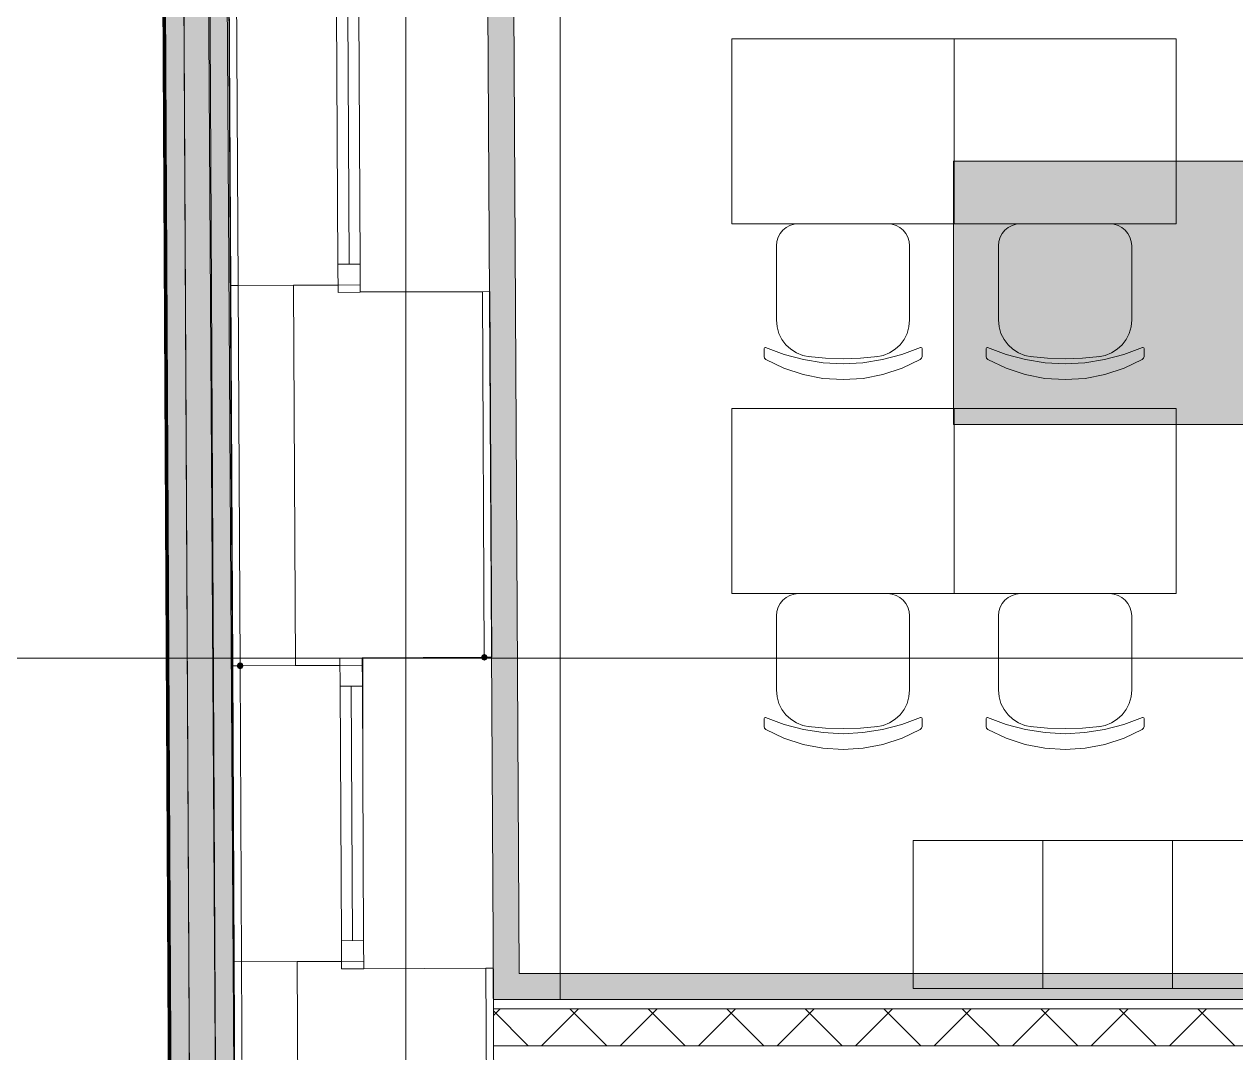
# Model space of a CAD drawing. Header units: millimetres. Extents: x 0 to 1189, y 0 to 841.
# Drawn here: x 228.36 to 261.1, y 406.71 to 434.51 of the extents above; entities that cross this region are included whole.
import ezdxf

# ---------------------------------------------------------------- set-up
doc = ezdxf.new("R2010")
doc.units = ezdxf.units.MM

msp = doc.modelspace()

# ---------------------------------------------------------------- hatches: boundary and pattern name
at = {"true_color": 0x3d3d3d}
h = msp.add_hatch(color=250, dxfattribs=at)
h.dxf.hatch_style = 2
h.paths.add_polyline_path([(233.597357, 492.155523), (234.233358, 368.207333), (232.456355, 366.41133), (231.811354, 492.145523)])
h = msp.add_hatch(color=250, dxfattribs=at)
h.dxf.hatch_style = 2
h.paths.add_polyline_path([(231.852354, 491.855522), (232.496355, 366.461331), (232.454355, 366.40933), (231.811354, 491.855522)])
at = {"true_color": 0xf1d696}
h = msp.add_hatch(color=41, dxfattribs=at)
h.dxf.hatch_style = 2
h.paths.add_polyline_path([(241.734369, 408.844395), (241.034368, 408.844395), (240.889368, 434.990435), (241.589369, 434.990435)])
at = {"true_color": 0xffffff}
h = msp.add_hatch(color=7, dxfattribs=at)
h.dxf.hatch_style = 2
h.paths.add_polyline_path([(253.472387, 430.803429), (285.016435, 430.803429), (285.016435, 423.686418), (253.472387, 423.686418)])
at = {"true_color": 0x0077b0}
h = msp.add_hatch(color=144, dxfattribs=at)
h.paths.add_polyline_path([(254.370524, 426.71679), (254.370524, 427.120831), (254.379559, 427.22247), (254.406835, 427.315892), (254.452612, 427.401356), (254.517147, 427.479121), (254.594912, 427.543656), (254.680376, 427.589433), (254.773798, 427.616709), (254.875437, 427.625744), (255.070499, 427.589777), (255.233727, 427.481877), (255.298262, 427.404069), (255.344039, 427.318304), (255.371316, 427.224063), (255.380351, 427.120831), (255.380351, 426.71679), (255.370885, 426.616744), (255.342661, 426.52414), (255.295937, 426.438977), (255.230971, 426.361256), (255.154413, 426.296721), (255.069121, 426.250944), (254.97587, 426.223668), (254.875437, 426.214633), (254.773798, 426.223668), (254.680376, 426.250944), (254.594912, 426.296721), (254.517147, 426.361256), (254.452612, 426.438977), (254.406835, 426.52414), (254.379559, 426.616744)])
h.paths.add_polyline_path([(255.177503, 426.719546), (255.177503, 427.123587), (255.156006, 427.239066), (255.08986, 427.33801), (254.992364, 427.403673), (254.875437, 427.425102), (254.758511, 427.403673), (254.661015, 427.33801), (254.594869, 427.239066), (254.573371, 427.123587), (254.573371, 426.719546), (254.594869, 426.601999), (254.661015, 426.505123), (254.758511, 426.438082), (254.875437, 426.415275), (254.992364, 426.438082), (255.08986, 426.505123), (255.156006, 426.603033)])
h = msp.add_hatch(color=144, dxfattribs=at)
h.dxf.hatch_style = 2
h.paths.add_polyline_path([(255.886349, 427.625744), (256.794752, 427.625744), (256.950126, 427.596392), (257.080281, 427.509989), (257.169096, 427.378937), (257.198793, 427.222254), (257.198793, 426.3133), (257.17323, 426.238542), (257.096818, 426.214633), (257.020681, 426.238542), (256.995394, 426.3133), (256.995394, 427.222254), (256.980925, 427.300389), (256.93917, 427.366122), (256.873369, 427.409116), (256.794752, 427.422345), (256.591905, 427.422345), (256.591905, 426.3133), (256.566411, 426.238542), (256.490481, 426.214633), (256.41648, 426.238542), (256.391262, 426.3133), (256.391262, 427.422345), (255.987773, 427.422345), (255.987773, 426.3133), (255.962486, 426.238542), (255.886349, 426.214633), (255.810212, 426.238542), (255.784925, 426.3133), (255.784925, 427.527076), (255.810212, 427.600801)])
h = msp.add_hatch(color=144, dxfattribs=at)
h.dxf.hatch_style = 2
h.paths.add_polyline_path([(258.294409, 426.3133), (258.294409, 427.527076), (258.319696, 427.600801), (258.395833, 427.625744), (258.900746, 427.625744), (259.055017, 427.596392), (259.185724, 427.509989), (259.274746, 427.378937), (259.304236, 427.222254), (259.304236, 426.3133), (259.278949, 426.238542), (259.202812, 426.214633), (259.126675, 426.238542), (259.101388, 426.3133), (259.101388, 427.222254), (259.08685, 427.300389), (259.044613, 427.366122), (258.979294, 427.409116), (258.900746, 427.422345), (258.497256, 427.422345), (258.497256, 426.3133), (258.471969, 426.238542), (258.395833, 426.214633), (258.319696, 426.238542)])
h = msp.add_hatch(color=144, dxfattribs=at)
h.paths.add_polyline_path([(259.708811, 426.71679), (259.708811, 427.120831), (259.717845, 427.22247), (259.745122, 427.315892), (259.790899, 427.401356), (259.855434, 427.479121), (259.933198, 427.543656), (260.018662, 427.589433), (260.112085, 427.616709), (260.213724, 427.625744), (260.408785, 427.589777), (260.572014, 427.481877), (260.636549, 427.404069), (260.682326, 427.318304), (260.709602, 427.224063), (260.718637, 427.120831), (260.718637, 426.71679), (260.709172, 426.616744), (260.680948, 426.52414), (260.634223, 426.438977), (260.569258, 426.361256), (260.492699, 426.296721), (260.407407, 426.250944), (260.314157, 426.223668), (260.213724, 426.214633), (260.112085, 426.223668), (260.018662, 426.250944), (259.933198, 426.296721), (259.855434, 426.361256), (259.790899, 426.438977), (259.745122, 426.52414), (259.717845, 426.616744)])
h.paths.add_polyline_path([(260.51579, 426.719546), (260.51579, 427.123587), (260.494292, 427.239066), (260.428146, 427.33801), (260.33065, 427.403673), (260.213724, 427.425102), (260.096797, 427.403673), (259.999301, 427.33801), (259.933155, 427.239066), (259.911658, 427.123587), (259.911658, 426.719546), (259.933155, 426.601999), (259.999301, 426.505123), (260.096797, 426.438082), (260.213724, 426.415275), (260.33065, 426.438082), (260.428146, 426.505123), (260.494292, 426.603033)])
h = msp.add_hatch(color=144, dxfattribs=at)
h.paths.add_polyline_path([(256.957887, 425.110654), (257.049733, 425.165776), (257.133725, 425.184517), (257.179269, 425.198366), (257.220266, 425.237434), (257.25072, 425.287043), (257.260504, 425.336653), (257.249411, 425.395633), (257.216407, 425.444691), (257.167142, 425.477075), (257.108369, 425.487134), (257.049596, 425.476248), (257.000331, 425.444691), (256.968774, 425.395633), (256.957887, 425.336653)])
h.paths.add_polyline_path([(257.334918, 425.154752), (257.428556, 425.097632), (257.501937, 425.015294), (257.547619, 424.915524), (257.563122, 424.807486), (257.563122, 424.503215), (257.534872, 424.357625), (257.451225, 424.236427), (257.329613, 424.1534), (257.184437, 424.126184), (257.038158, 424.1534), (256.915444, 424.236427), (256.832899, 424.358452), (256.805752, 424.503215), (256.805752, 425.336653), (256.8278, 425.454406), (256.894497, 425.552729), (256.991718, 425.617772), (257.108369, 425.639821), (257.22564, 425.617497), (257.323894, 425.550524), (257.388938, 425.45413), (257.410986, 425.336653), (257.391969, 425.23392)])
h.paths.add_polyline_path([(257.410986, 424.504869), (257.410986, 424.807486), (257.394725, 424.894578), (257.345392, 424.968441), (257.271942, 425.017981), (257.184437, 425.034035), (257.096931, 425.017981), (257.023482, 424.968441), (256.974148, 424.894578), (256.957887, 424.807486), (256.957887, 424.504869), (256.974148, 424.416605), (257.023482, 424.344465), (257.096931, 424.293822), (257.184437, 424.276666), (257.271942, 424.293822), (257.345392, 424.344465), (257.394725, 424.417432)])
h = msp.add_hatch(color=144, dxfattribs=at)
h.dxf.hatch_style = 2
h.paths.add_polyline_path([(253.623273, 424.200047), (253.623273, 425.110654), (253.64229, 425.165776), (253.699341, 425.184517), (254.078026, 425.184517), (254.19385, 425.162537), (254.291897, 425.097976), (254.358594, 424.99924), (254.380643, 424.8819), (254.380643, 424.200047), (254.361626, 424.144098), (254.304575, 424.126184), (254.247524, 424.144098), (254.228508, 424.200047), (254.228508, 424.8819), (254.217621, 424.940673), (254.186064, 424.989938), (254.136799, 425.022115), (254.078026, 425.032382), (253.775409, 425.032382), (253.775409, 424.200047), (253.756392, 424.144098), (253.699341, 424.126184), (253.64229, 424.144098)])
h = msp.add_hatch(color=144, dxfattribs=at)
h.paths.add_polyline_path([(254.684099, 425.110654), (254.703116, 425.165776), (254.760167, 425.184517), (255.138852, 425.184517), (255.256123, 425.162537), (255.352723, 425.097976), (255.419421, 424.99924), (255.441469, 424.8819), (255.441469, 424.428801), (255.419421, 424.311461), (255.352723, 424.212725), (255.256123, 424.147337), (255.138852, 424.126184), (254.836235, 424.126184), (254.836235, 423.745294), (254.817218, 423.68969), (254.760167, 423.67088), (254.703116, 423.68969), (254.684099, 423.745294)])
h.paths.add_polyline_path([(254.836235, 425.032382), (254.836235, 424.276666), (255.138852, 424.276666), (255.196523, 424.287759), (255.244685, 424.320763), (255.278172, 424.370028), (255.289334, 424.428801), (255.289334, 424.8819), (255.278447, 424.940673), (255.24689, 424.989938), (255.197625, 425.022115), (255.138852, 425.032382)])
h = msp.add_hatch(color=144, dxfattribs=at)
h.dxf.hatch_style = 2
h.paths.add_polyline_path([(256.502295, 425.110654), (256.502295, 424.200047), (256.483278, 424.144098), (256.426228, 424.126184), (256.047543, 424.126184), (255.930272, 424.147337), (255.833671, 424.212725), (255.766974, 424.310634), (255.744926, 424.428801), (255.744926, 425.110654), (255.763943, 425.165776), (255.820993, 425.184517), (255.878044, 425.165776), (255.897061, 425.110654), (255.897061, 424.428801), (255.908223, 424.370855), (255.941709, 424.320763), (255.990699, 424.287759), (256.047543, 424.276666), (256.35016, 424.276666), (256.35016, 425.110654), (256.369177, 425.165776), (256.426228, 425.184517), (256.483278, 425.165776)])
h = msp.add_hatch(color=144, dxfattribs=at)
h.paths.add_polyline_path([(258.13502, 424.581488), (258.029324, 424.613527), (257.942646, 424.680706), (257.885595, 424.773448), (257.866578, 424.8819), (257.888627, 424.99924), (257.955324, 425.097976), (258.051924, 425.162537), (258.169195, 425.184517), (258.54788, 425.184517), (258.604931, 425.165776), (258.623948, 425.110654), (258.623948, 424.200047), (258.604931, 424.144098), (258.54788, 424.126184), (258.490829, 424.144098), (258.471812, 424.200047), (258.471812, 424.579283), (258.319126, 424.579283), (258.003831, 424.155949), (257.976546, 424.133005), (257.942646, 424.126184), (257.885595, 424.144098), (257.866578, 424.200047), (257.881461, 424.2469)])
h.paths.add_polyline_path([(258.018713, 424.8819), (258.029876, 424.823953), (258.063362, 424.773862), (258.112351, 424.740375), (258.169195, 424.729213), (258.471812, 424.729213), (258.471812, 425.032382), (258.169195, 425.032382), (258.110422, 425.021495), (258.061157, 424.989938), (258.0296, 424.940673)])
h = msp.add_hatch(color=144, dxfattribs=at)
h.dxf.hatch_style = 2
h.paths.add_polyline_path([(259.456571, 424.428801), (259.446787, 424.491984), (259.416332, 424.539044), (259.327035, 424.579283), (259.230021, 424.579283), (259.177105, 424.602434), (259.153954, 424.655351), (259.177105, 424.710472), (259.250968, 424.733623), (259.274119, 424.733623), (259.299475, 424.731418), (259.366792, 424.74258), (259.416332, 424.776067), (259.446787, 424.823402), (259.456571, 424.8819), (259.446511, 424.940673), (259.414127, 424.989938), (259.364863, 425.022115), (259.306089, 425.032382), (259.230021, 425.032382), (259.15981, 425.022598), (259.07513, 424.993797), (259.005884, 424.965271), (258.984179, 424.955763), (258.943941, 424.983324), (258.927404, 425.03624), (258.958686, 425.09336), (259.051979, 425.144278), (259.147408, 425.174733), (259.230021, 425.184517), (259.306089, 425.184517), (259.423636, 425.162537), (259.522166, 425.097976), (259.586727, 424.99924), (259.608706, 424.8819), (259.583144, 424.745681), (259.505078, 424.655351), (259.583144, 424.56502), (259.608706, 424.428801), (259.586727, 424.311461), (259.522166, 424.212725), (259.423636, 424.147337), (259.306089, 424.126184), (259.230021, 424.126184), (259.145479, 424.135692), (259.049774, 424.164218), (258.95779, 424.215412), (258.927404, 424.274461), (258.943941, 424.327377), (258.986384, 424.354938), (259.010569, 424.34543), (259.077335, 424.316904), (259.160086, 424.28645), (259.230021, 424.276666), (259.306089, 424.276666), (259.364863, 424.287759), (259.414127, 424.320763), (259.445684, 424.370028)])
h = msp.add_hatch(color=144, dxfattribs=at)
h.dxf.hatch_style = 2
h.paths.add_polyline_path([(260.06413, 424.687321), (260.54038, 425.163571), (260.593297, 425.184517), (260.650348, 425.165776), (260.669365, 425.110654), (260.646214, 425.057738), (260.313831, 424.72315), (260.654482, 424.244695), (260.669365, 424.200047), (260.650348, 424.144098), (260.593297, 424.126184), (260.529907, 424.158154), (260.204139, 424.615112), (260.06413, 424.473449), (260.06413, 424.200047), (260.045114, 424.144098), (259.988063, 424.126184), (259.931012, 424.144098), (259.911995, 424.200047), (259.911995, 425.110654), (259.931012, 425.165776), (259.988063, 425.184517), (260.045114, 425.165776), (260.06413, 425.110654)])
h = msp.add_hatch(color=144, dxfattribs=at)
h.dxf.hatch_style = 2
h.paths.add_polyline_path([(261.578056, 423.971844), (261.578056, 424.126184), (261.275438, 424.126184), (261.158167, 424.147337), (261.061567, 424.212725), (260.99487, 424.311461), (260.972821, 424.428801), (260.972821, 425.110654), (260.991838, 425.165776), (261.048889, 425.184517), (261.10594, 425.165776), (261.124957, 425.110654), (261.124957, 424.428801), (261.136119, 424.370855), (261.169605, 424.320763), (261.218594, 424.287759), (261.275438, 424.276666), (261.578056, 424.276666), (261.578056, 425.110654), (261.597073, 425.165776), (261.654123, 425.184517), (261.711174, 425.165776), (261.730191, 425.110654), (261.730191, 423.974048), (261.708418, 423.856295), (261.64365, 423.757972), (261.54705, 423.692929), (261.429779, 423.67088), (261.124957, 423.67088), (261.067906, 423.689966), (261.048889, 423.747499), (261.07204, 423.800416), (261.124957, 423.823567), (261.427574, 423.823567), (261.486347, 423.833626), (261.535612, 423.86601), (261.567169, 423.913346)])
h = msp.add_hatch(color=7)
h.dxf.hatch_style = 2
h.paths.add_polyline_path([(240.791368, 417.485409), (240.727805, 417.458971), (240.701368, 417.395408), (240.727805, 417.331846), (240.791368, 417.305408), (240.85493, 417.331846), (240.881368, 417.395408), (240.85493, 417.458971)])
h = msp.add_hatch(color=7)
h.dxf.hatch_style = 2
h.paths.add_polyline_path([(234.282358, 417.171408), (234.25592, 417.234971), (234.192358, 417.261408), (234.128795, 417.234971), (234.102358, 417.171408), (234.102358, 417.161408), (234.128795, 417.097845), (234.192358, 417.071408), (234.25592, 417.097845), (234.282358, 417.161408)])
at = {"true_color": 0xf1d696}
h = msp.add_hatch(color=41, dxfattribs=at)
h.dxf.hatch_style = 2
h.paths.add_polyline_path([(241.734369, 408.844395), (241.042368, 408.147394), (241.034368, 408.844395)])
h = msp.add_hatch(color=41, dxfattribs=at)
h.dxf.hatch_style = 2
h.paths.add_polyline_path([(241.734369, 408.844395), (241.738369, 408.144394), (241.038368, 408.144394)])
at = {"true_color": 0xdcd214}
h = msp.add_hatch(color=52, dxfattribs=at)
h.dxf.hatch_style = 2
h.paths.add_polyline_path([(300.227459, 408.844395), (300.232459, 408.144394), (241.738369, 408.144394), (241.734369, 408.844395)])

# ---------------------------------------------------------------- linework, layer by layer
at = {"color": 7, "lineweight": 0}
for points in [[(238.672365, 237.628134), (238.672365, 729.022884)], [(232.456355, 366.41133), (231.811354, 492.145523)], [(232.469355, 366.424331), (231.824354, 492.145523)], [(233.025356, 367.007331), (232.382355, 492.304523)], [(233.762357, 367.707332), (232.988356, 492.151523)], [(233.083356, 492.152523), (233.722357, 367.707332)], [(233.488357, 492.154523), (234.177358, 381.361353)], [(234.233358, 368.197333), (233.597357, 492.155523)], [(234.233358, 368.197333), (233.597357, 492.155523)], [(232.454355, 366.40933), (231.811354, 491.855522)], [(232.466355, 366.421331), (231.822354, 491.855522)], [(232.467355, 366.422331), (231.823354, 491.855522)], [(232.472355, 366.427331), (231.828354, 491.855522)], [(232.489355, 366.444331), (231.846354, 491.855522)], [(232.493355, 366.448331), (231.849354, 491.855522)], [(232.496355, 366.451331), (231.852354, 491.855522)], [(232.508355, 366.463331), (231.864354, 491.855522)], [(232.387355, 491.407521), (233.026356, 367.007331)], [(232.528355, 366.507331), (231.887354, 491.404521)], [(242.845371, 408.144394), (242.845371, 435.890437)], [(233.898357, 435.462436), (233.939357, 427.442424)], [(233.939357, 427.442424), (233.898357, 435.462436)], [(234.139358, 427.443424), (234.098358, 435.443436)], [(236.836362, 428.017425), (236.801362, 434.897435)], [(237.136362, 428.018425), (237.101362, 434.898435)], [(237.401363, 434.900435), (237.436363, 428.020425)], [(240.889368, 434.990435), (241.038368, 408.144394)], [(241.734369, 408.844395), (241.589369, 434.990435)], [(236.836362, 428.017425), (237.436363, 428.020425)], [(236.840362, 427.257423), (236.836362, 428.017425)], [(236.836362, 428.017425), (236.840362, 427.257423)], [(237.436363, 428.020425), (237.440363, 427.260423)], [(237.440363, 427.260423), (237.436363, 428.020425)], [(234.139358, 427.443424), (233.939357, 427.442424)], [(233.939357, 427.442424), (233.992357, 417.160408)], [(233.939357, 427.442424), (233.992357, 417.170408)], [(235.63936, 427.451424), (234.139358, 427.443424)], [(234.139358, 427.443424), (234.192358, 417.171408)], [(234.192358, 417.161408), (234.139358, 427.443424)], [(236.839362, 427.457424), (235.63936, 427.451424)], [(235.69236, 417.169408), (235.63936, 427.451424)], [(237.439363, 427.460424), (236.839362, 427.457424)], [(237.440363, 427.260423), (236.840362, 427.257423)], [(236.840362, 427.257423), (237.440363, 427.260423)], [(240.740368, 427.277423), (237.440363, 427.260423)], [(237.440363, 427.277423), (240.740368, 427.277423)], [(240.940368, 427.278423), (240.740368, 427.277423)], [(240.791368, 417.395408), (240.740368, 427.277423)], [(240.991368, 417.396408), (240.940368, 427.278423)], [(202.529309, 417.371408), (863.72632, 417.371408)], [(233.992357, 417.170408), (234.033358, 409.160396)], [(234.033358, 409.160396), (233.992357, 417.170408)], [(233.992357, 417.160408), (234.192358, 417.161408)], [(234.192358, 417.161408), (235.69236, 417.169408)], [(234.233358, 409.161396), (234.192358, 417.161408)], [(235.69236, 417.169408), (236.892362, 417.175408)], [(237.491363, 417.378408), (236.891362, 417.375408)], [(237.491363, 417.378408), (236.891362, 417.375408)], [(236.891362, 417.375408), (236.895362, 416.615407)], [(236.891362, 417.375408), (236.895362, 416.615407)], [(237.492363, 417.178408), (236.892362, 417.175408)], [(237.491363, 417.378408), (240.791368, 417.395408)], [(237.495363, 416.618407), (237.491363, 417.378408)], [(237.495363, 416.618407), (237.491363, 417.378408)], [(240.740368, 417.371408), (237.504363, 417.371408)], [(237.504363, 417.371408), (237.504363, 414.726404)], [(240.740368, 417.395408), (240.740368, 417.371408)], [(240.791368, 417.395408), (240.991368, 417.396408)], [(236.895362, 416.615407), (237.495363, 416.618407)], [(236.930362, 409.735397), (236.895362, 416.615407)], [(237.230362, 409.737397), (237.195362, 416.617407)], [(237.495363, 416.618407), (237.530363, 409.738397)], [(236.930362, 409.735397), (237.530363, 409.738397)], [(236.934362, 408.975396), (236.930362, 409.735397)], [(236.930362, 409.735397), (236.934362, 408.975396)], [(237.530363, 409.738397), (237.534363, 408.978396)], [(237.534363, 408.978396), (237.530363, 409.738397)], [(235.73336, 409.169396), (234.033358, 409.160396)], [(234.033358, 409.160396), (234.087358, 398.56038)], [(234.033358, 409.160396), (234.087358, 398.57038)], [(234.287358, 398.57238), (234.233358, 409.161396)], [(236.933362, 409.175396), (235.73336, 409.169396)], [(235.73336, 409.169396), (235.78736, 398.56938)], [(235.78736, 398.57938), (235.73336, 409.169396)], [(237.533363, 409.178396), (236.933362, 409.175396)], [(237.534363, 408.978396), (236.934362, 408.975396)], [(236.934362, 408.975396), (237.534363, 408.978396)], [(240.834368, 408.995396), (237.534363, 408.978396)], [(241.034368, 408.996396), (240.834368, 408.995396)], [(240.885368, 399.09538), (240.834368, 408.995396)], [(241.085368, 399.09638), (241.034368, 408.996396)], [(241.038368, 408.975396), (241.038368, 408.144394)], [(300.227459, 408.844395), (241.734369, 408.844395)], [(241.038368, 408.144394), (241.038368, 406.644392)], [(241.038368, 408.144394), (300.93246, 408.144394)], [(241.038368, 408.144394), (241.738369, 408.144394)], [(241.738369, 408.144394), (300.232459, 408.144394)], [(241.038368, 407.717394), (241.215369, 407.894394)], [(241.038368, 407.894394), (300.93246, 407.894394)], [(241.98037, 406.894392), (241.038368, 407.835394)], [(242.33637, 406.894392), (243.336372, 407.894394)], [(244.101373, 406.894392), (243.101371, 407.894394)], [(244.458373, 406.894392), (245.458375, 407.894394)], [(246.222376, 406.894392), (245.222375, 407.894394)], [(246.579377, 406.894392), (247.579378, 407.894394)], [(248.344379, 406.894392), (247.344378, 407.894394)], [(248.70038, 406.894392), (249.700381, 407.894394)], [(250.465383, 406.894392), (249.465381, 407.894394)], [(250.822383, 406.894392), (251.822385, 407.894394)], [(252.586386, 406.894392), (251.586384, 407.894394)], [(252.943386, 406.894392), (253.943388, 407.894394)], [(254.708389, 406.894392), (253.708388, 407.894394)], [(255.06439, 406.894392), (256.064391, 407.894394)], [(256.829392, 406.894392), (255.829391, 407.894394)], [(257.186393, 406.894392), (258.186394, 407.894394)], [(258.950396, 406.894392), (257.950394, 407.894394)], [(259.307396, 406.894392), (260.307398, 407.894394)], [(261.071399, 406.894392), (260.071397, 407.894394)], [(241.038368, 406.894392), (300.93246, 406.894392)]]:
    msp.add_lwpolyline(points, dxfattribs=at)
at = {"color": 253, "lineweight": 0, "true_color": 0x999999}
for points in [[(247.483378, 429.115426), (247.483378, 434.115434)], [(247.483378, 434.115434), (253.483387, 434.115434)], [(253.483387, 434.115434), (253.483387, 429.115426)], [(253.483387, 429.115426), (253.483387, 434.115434)], [(253.483387, 434.115434), (259.483396, 434.115434)], [(259.483396, 434.115434), (259.483396, 429.115426)], [(253.483387, 429.115426), (247.483378, 429.115426)], [(248.68438, 428.515425), (248.696585, 428.63624), (248.731583, 428.748816), (248.786948, 428.850729), (248.860255, 428.939551), (248.949078, 429.012858), (249.05099, 429.068223), (249.163566, 429.103221), (249.284381, 429.115426)], [(248.68438, 428.515425), (248.696585, 428.63624), (248.731583, 428.748816), (248.786948, 428.850729), (248.860255, 428.939551), (248.949078, 429.012858), (249.05099, 429.068223), (249.163566, 429.103221), (249.284381, 429.115426)], [(249.283381, 429.115426), (251.684385, 429.115426)], [(249.283381, 429.115426), (251.684385, 429.115426)], [(251.684385, 429.115426), (251.805199, 429.103221), (251.917775, 429.068223), (252.019688, 429.012858), (252.10851, 428.939551), (252.181817, 428.850729), (252.237182, 428.748816), (252.27218, 428.63624), (252.284385, 428.515425)], [(251.684385, 429.115426), (251.805199, 429.103221), (251.917775, 429.068223), (252.019688, 429.012858), (252.10851, 428.939551), (252.181817, 428.850729), (252.237182, 428.748816), (252.27218, 428.63624), (252.284385, 428.515425)], [(259.483396, 429.115426), (253.483387, 429.115426)], [(254.684389, 428.515425), (254.696594, 428.63624), (254.731592, 428.748816), (254.786958, 428.850729), (254.860264, 428.939551), (254.949087, 429.012858), (255.050999, 429.068223), (255.163575, 429.103221), (255.28439, 429.115426)], [(254.684389, 428.515425), (254.696594, 428.63624), (254.731592, 428.748816), (254.786958, 428.850729), (254.860264, 428.939551), (254.949087, 429.012858), (255.050999, 429.068223), (255.163575, 429.103221), (255.28439, 429.115426)], [(255.28339, 429.115426), (257.684394, 429.115426)], [(255.28339, 429.115426), (257.684394, 429.115426)], [(257.684394, 429.115426), (257.805208, 429.103221), (257.917785, 429.068223), (258.019697, 429.012858), (258.108519, 428.939551), (258.181826, 428.850729), (258.237191, 428.748816), (258.27219, 428.63624), (258.284395, 428.515425)], [(257.684394, 429.115426), (257.805208, 429.103221), (257.917785, 429.068223), (258.019697, 429.012858), (258.108519, 428.939551), (258.181826, 428.850729), (258.237191, 428.748816), (258.27219, 428.63624), (258.284395, 428.515425)], [(248.68438, 428.515425), (248.68438, 426.512422)], [(248.68438, 428.515425), (248.68438, 426.512422)], [(252.284385, 428.515425), (252.284385, 426.512422)], [(252.284385, 428.515425), (252.284385, 426.512422)], [(254.684389, 428.515425), (254.684389, 426.512422)], [(254.684389, 428.515425), (254.684389, 426.512422)], [(258.284395, 428.515425), (258.284395, 426.512422)], [(258.284395, 428.515425), (258.284395, 426.512422)], [(249.584381, 425.517421), (249.398996, 425.553735), (249.228178, 425.622124), (249.075054, 425.71913), (248.942755, 425.841296), (248.834409, 425.985166), (248.753146, 426.147281), (248.702093, 426.324186), (248.68438, 426.512422)], [(249.584381, 425.517421), (249.398996, 425.553735), (249.228178, 425.622124), (249.075054, 425.71913), (248.942755, 425.841296), (248.834409, 425.985166), (248.753146, 426.147281), (248.702093, 426.324186), (248.68438, 426.512422)], [(252.284385, 426.512422), (252.266673, 426.324186), (252.21562, 426.147281), (252.134356, 425.985166), (252.02601, 425.841296), (251.893711, 425.71913), (251.740588, 425.622124), (251.569769, 425.553735), (251.384384, 425.517421)], [(252.284385, 426.512422), (252.266673, 426.324186), (252.21562, 426.147281), (252.134356, 425.985166), (252.02601, 425.841296), (251.893711, 425.71913), (251.740588, 425.622124), (251.569769, 425.553735), (251.384384, 425.517421)], [(255.58439, 425.517421), (255.399005, 425.553735), (255.228187, 425.622124), (255.075064, 425.71913), (254.942764, 425.841296), (254.834419, 425.985166), (254.753155, 426.147281), (254.702102, 426.324186), (254.684389, 426.512422)], [(255.58439, 425.517421), (255.399005, 425.553735), (255.228187, 425.622124), (255.075064, 425.71913), (254.942764, 425.841296), (254.834419, 425.985166), (254.753155, 426.147281), (254.702102, 426.324186), (254.684389, 426.512422)], [(258.284395, 426.512422), (258.266682, 426.324186), (258.215629, 426.147281), (258.134365, 425.985166), (258.026019, 425.841296), (257.89372, 425.71913), (257.740597, 425.622124), (257.569778, 425.553735), (257.384393, 425.517421)], [(258.284395, 426.512422), (258.266682, 426.324186), (258.215629, 426.147281), (258.134365, 425.985166), (258.026019, 425.841296), (257.89372, 425.71913), (257.740597, 425.622124), (257.569778, 425.553735), (257.384393, 425.517421)], [(248.349379, 425.741421), (248.358004, 425.762796), (248.379379, 425.771421), (248.392379, 425.768421)], [(248.349379, 425.741421), (248.358004, 425.762796), (248.379379, 425.771421), (248.392379, 425.768421)], [(248.349379, 425.525421), (248.349379, 425.741421)], [(248.349379, 425.525421), (248.349379, 425.741421)], [(252.576386, 425.768421), (252.072323, 425.578062), (251.552884, 425.441046), (251.022196, 425.358217), (250.484383, 425.330421), (249.946569, 425.358217), (249.415881, 425.441046), (248.896443, 425.578062), (248.392379, 425.768421)], [(252.576386, 425.768421), (252.072323, 425.578062), (251.552884, 425.441046), (251.022196, 425.358217), (250.484383, 425.330421), (249.946569, 425.358217), (249.415881, 425.441046), (248.896443, 425.578062), (248.392379, 425.768421)], [(252.576386, 425.768421), (252.589386, 425.771421), (252.610386, 425.762796), (252.619386, 425.741421)], [(252.576386, 425.768421), (252.589386, 425.771421), (252.610386, 425.762796), (252.619386, 425.741421)], [(252.619386, 425.525421), (252.619386, 425.741421)], [(252.619386, 425.525421), (252.619386, 425.741421)], [(254.349389, 425.741421), (254.358014, 425.762796), (254.379389, 425.771421), (254.392389, 425.768421)], [(254.349389, 425.741421), (254.358014, 425.762796), (254.379389, 425.771421), (254.392389, 425.768421)], [(254.349389, 425.525421), (254.349389, 425.741421)], [(254.349389, 425.525421), (254.349389, 425.741421)], [(258.576395, 425.768421), (258.072332, 425.578062), (257.552893, 425.441046), (257.022205, 425.358217), (256.484392, 425.330421), (255.946579, 425.358217), (255.41589, 425.441046), (254.896452, 425.578062), (254.392389, 425.768421)], [(258.576395, 425.768421), (258.072332, 425.578062), (257.552893, 425.441046), (257.022205, 425.358217), (256.484392, 425.330421), (255.946579, 425.358217), (255.41589, 425.441046), (254.896452, 425.578062), (254.392389, 425.768421)], [(258.576395, 425.768421), (258.589395, 425.771421), (258.610395, 425.762796), (258.619395, 425.741421)], [(258.576395, 425.768421), (258.589395, 425.771421), (258.610395, 425.762796), (258.619395, 425.741421)], [(258.619395, 425.525421), (258.619395, 425.741421)], [(258.619395, 425.525421), (258.619395, 425.741421)], [(248.396379, 425.440421), (248.362004, 425.476546), (248.349379, 425.525421)], [(248.396379, 425.440421), (248.362004, 425.476546), (248.349379, 425.525421)], [(252.572386, 425.440421), (252.079213, 425.206702), (251.562509, 425.03767), (251.028743, 424.935014), (250.484383, 424.90042), (249.939601, 424.935014), (249.405881, 425.03767), (248.889411, 425.206702), (248.396379, 425.440421)], [(252.572386, 425.440421), (252.079213, 425.206702), (251.562509, 425.03767), (251.028743, 424.935014), (250.484383, 424.90042), (249.939601, 424.935014), (249.405881, 425.03767), (248.889411, 425.206702), (248.396379, 425.440421)], [(251.425384, 425.522421), (250.955633, 425.480546), (250.484383, 425.466421), (250.012757, 425.480546), (249.543381, 425.522421)], [(251.425384, 425.522421), (250.955633, 425.480546), (250.484383, 425.466421), (250.012757, 425.480546), (249.543381, 425.522421)], [(252.619386, 425.525421), (252.606761, 425.476546), (252.572386, 425.440421)], [(252.619386, 425.525421), (252.606761, 425.476546), (252.572386, 425.440421)], [(254.396389, 425.440421), (254.362014, 425.476546), (254.349389, 425.525421)], [(254.396389, 425.440421), (254.362014, 425.476546), (254.349389, 425.525421)], [(258.572395, 425.440421), (258.079222, 425.206702), (257.562518, 425.03767), (257.028752, 424.935014), (256.484392, 424.90042), (255.93961, 424.935014), (255.40589, 425.03767), (254.889421, 425.206702), (254.396389, 425.440421)], [(258.572395, 425.440421), (258.079222, 425.206702), (257.562518, 425.03767), (257.028752, 424.935014), (256.484392, 424.90042), (255.93961, 424.935014), (255.40589, 425.03767), (254.889421, 425.206702), (254.396389, 425.440421)], [(257.425393, 425.522421), (256.955643, 425.480546), (256.484392, 425.466421), (256.012766, 425.480546), (255.54339, 425.522421)], [(257.425393, 425.522421), (256.955643, 425.480546), (256.484392, 425.466421), (256.012766, 425.480546), (255.54339, 425.522421)], [(258.619395, 425.525421), (258.60677, 425.476546), (258.572395, 425.440421)], [(258.619395, 425.525421), (258.60677, 425.476546), (258.572395, 425.440421)], [(247.483378, 419.115411), (247.483378, 424.115419)], [(247.483378, 424.115419), (253.483387, 424.115419)], [(253.483387, 424.115419), (253.483387, 419.115411)], [(253.483387, 419.115411), (253.483387, 424.115419)], [(253.483387, 424.115419), (259.483396, 424.115419)], [(259.483396, 424.115419), (259.483396, 419.115411)], [(253.483387, 419.115411), (247.483378, 419.115411)], [(248.68438, 418.51541), (248.696585, 418.636225), (248.731583, 418.748801), (248.786948, 418.850713), (248.860255, 418.939536), (248.949078, 419.012842), (249.05099, 419.068208), (249.163566, 419.103206), (249.284381, 419.115411)], [(248.68438, 418.51541), (248.696585, 418.636225), (248.731583, 418.748801), (248.786948, 418.850713), (248.860255, 418.939536), (248.949078, 419.012842), (249.05099, 419.068208), (249.163566, 419.103206), (249.284381, 419.115411)], [(249.283381, 419.115411), (251.684385, 419.115411)], [(249.283381, 419.115411), (251.684385, 419.115411)], [(251.684385, 419.115411), (251.805199, 419.103206), (251.917775, 419.068208), (252.019688, 419.012842), (252.10851, 418.939536), (252.181817, 418.850713), (252.237182, 418.748801), (252.27218, 418.636225), (252.284385, 418.51541)], [(251.684385, 419.115411), (251.805199, 419.103206), (251.917775, 419.068208), (252.019688, 419.012842), (252.10851, 418.939536), (252.181817, 418.850713), (252.237182, 418.748801), (252.27218, 418.636225), (252.284385, 418.51541)], [(259.483396, 419.115411), (253.483387, 419.115411)], [(254.684389, 418.51541), (254.696594, 418.636225), (254.731592, 418.748801), (254.786958, 418.850713), (254.860264, 418.939536), (254.949087, 419.012842), (255.050999, 419.068208), (255.163575, 419.103206), (255.28439, 419.115411)], [(254.684389, 418.51541), (254.696594, 418.636225), (254.731592, 418.748801), (254.786958, 418.850713), (254.860264, 418.939536), (254.949087, 419.012842), (255.050999, 419.068208), (255.163575, 419.103206), (255.28439, 419.115411)], [(255.28339, 419.115411), (257.684394, 419.115411)], [(255.28339, 419.115411), (257.684394, 419.115411)], [(257.684394, 419.115411), (257.805208, 419.103206), (257.917785, 419.068208), (258.019697, 419.012842), (258.108519, 418.939536), (258.181826, 418.850713), (258.237191, 418.748801), (258.27219, 418.636225), (258.284395, 418.51541)], [(257.684394, 419.115411), (257.805208, 419.103206), (257.917785, 419.068208), (258.019697, 419.012842), (258.108519, 418.939536), (258.181826, 418.850713), (258.237191, 418.748801), (258.27219, 418.636225), (258.284395, 418.51541)], [(248.68438, 418.51541), (248.68438, 416.512407)], [(248.68438, 418.51541), (248.68438, 416.512407)], [(252.284385, 418.51541), (252.284385, 416.512407)], [(252.284385, 418.51541), (252.284385, 416.512407)], [(254.684389, 418.51541), (254.684389, 416.512407)], [(254.684389, 418.51541), (254.684389, 416.512407)], [(258.284395, 418.51541), (258.284395, 416.512407)], [(258.284395, 418.51541), (258.284395, 416.512407)], [(249.584381, 415.517406), (249.398996, 415.55372), (249.228178, 415.622109), (249.075054, 415.719115), (248.942755, 415.841281), (248.834409, 415.98515), (248.753146, 416.147266), (248.702093, 416.32417), (248.68438, 416.512407)], [(249.584381, 415.517406), (249.398996, 415.55372), (249.228178, 415.622109), (249.075054, 415.719115), (248.942755, 415.841281), (248.834409, 415.98515), (248.753146, 416.147266), (248.702093, 416.32417), (248.68438, 416.512407)], [(252.284385, 416.512407), (252.266673, 416.32417), (252.21562, 416.147266), (252.134356, 415.98515), (252.02601, 415.841281), (251.893711, 415.719115), (251.740588, 415.622109), (251.569769, 415.55372), (251.384384, 415.517406)], [(252.284385, 416.512407), (252.266673, 416.32417), (252.21562, 416.147266), (252.134356, 415.98515), (252.02601, 415.841281), (251.893711, 415.719115), (251.740588, 415.622109), (251.569769, 415.55372), (251.384384, 415.517406)], [(255.58439, 415.517406), (255.399005, 415.55372), (255.228187, 415.622109), (255.075064, 415.719115), (254.942764, 415.841281), (254.834419, 415.98515), (254.753155, 416.147266), (254.702102, 416.32417), (254.684389, 416.512407)], [(255.58439, 415.517406), (255.399005, 415.55372), (255.228187, 415.622109), (255.075064, 415.719115), (254.942764, 415.841281), (254.834419, 415.98515), (254.753155, 416.147266), (254.702102, 416.32417), (254.684389, 416.512407)], [(258.284395, 416.512407), (258.266682, 416.32417), (258.215629, 416.147266), (258.134365, 415.98515), (258.026019, 415.841281), (257.89372, 415.719115), (257.740597, 415.622109), (257.569778, 415.55372), (257.384393, 415.517406)], [(258.284395, 416.512407), (258.266682, 416.32417), (258.215629, 416.147266), (258.134365, 415.98515), (258.026019, 415.841281), (257.89372, 415.719115), (257.740597, 415.622109), (257.569778, 415.55372), (257.384393, 415.517406)], [(248.349379, 415.741406), (248.358004, 415.762781), (248.379379, 415.771406), (248.392379, 415.768406)], [(248.349379, 415.741406), (248.358004, 415.762781), (248.379379, 415.771406), (248.392379, 415.768406)], [(248.349379, 415.525406), (248.349379, 415.741406)], [(248.349379, 415.525406), (248.349379, 415.741406)], [(248.396379, 415.440405), (248.362004, 415.47653), (248.349379, 415.525406)], [(248.396379, 415.440405), (248.362004, 415.47653), (248.349379, 415.525406)], [(252.576386, 415.768406), (252.072323, 415.578046), (251.552884, 415.44103), (251.022196, 415.358202), (250.484383, 415.330405), (249.946569, 415.358202), (249.415881, 415.44103), (248.896443, 415.578046), (248.392379, 415.768406)], [(252.576386, 415.768406), (252.072323, 415.578046), (251.552884, 415.44103), (251.022196, 415.358202), (250.484383, 415.330405), (249.946569, 415.358202), (249.415881, 415.44103), (248.896443, 415.578046), (248.392379, 415.768406)], [(251.425384, 415.522406), (250.955633, 415.48053), (250.484383, 415.466405), (250.012757, 415.48053), (249.543381, 415.522406)], [(251.425384, 415.522406), (250.955633, 415.48053), (250.484383, 415.466405), (250.012757, 415.48053), (249.543381, 415.522406)], [(252.619386, 415.525406), (252.606761, 415.47653), (252.572386, 415.440405)], [(252.619386, 415.525406), (252.606761, 415.47653), (252.572386, 415.440405)], [(252.576386, 415.768406), (252.589386, 415.771406), (252.610386, 415.762781), (252.619386, 415.741406)], [(252.576386, 415.768406), (252.589386, 415.771406), (252.610386, 415.762781), (252.619386, 415.741406)], [(252.619386, 415.525406), (252.619386, 415.741406)], [(252.619386, 415.525406), (252.619386, 415.741406)], [(254.349389, 415.741406), (254.358014, 415.762781), (254.379389, 415.771406), (254.392389, 415.768406)], [(254.349389, 415.741406), (254.358014, 415.762781), (254.379389, 415.771406), (254.392389, 415.768406)], [(254.349389, 415.525406), (254.349389, 415.741406)], [(254.349389, 415.525406), (254.349389, 415.741406)], [(254.396389, 415.440405), (254.362014, 415.47653), (254.349389, 415.525406)], [(254.396389, 415.440405), (254.362014, 415.47653), (254.349389, 415.525406)], [(258.576395, 415.768406), (258.072332, 415.578046), (257.552893, 415.44103), (257.022205, 415.358202), (256.484392, 415.330405), (255.946579, 415.358202), (255.41589, 415.44103), (254.896452, 415.578046), (254.392389, 415.768406)], [(258.576395, 415.768406), (258.072332, 415.578046), (257.552893, 415.44103), (257.022205, 415.358202), (256.484392, 415.330405), (255.946579, 415.358202), (255.41589, 415.44103), (254.896452, 415.578046), (254.392389, 415.768406)], [(257.425393, 415.522406), (256.955643, 415.48053), (256.484392, 415.466405), (256.012766, 415.48053), (255.54339, 415.522406)], [(257.425393, 415.522406), (256.955643, 415.48053), (256.484392, 415.466405), (256.012766, 415.48053), (255.54339, 415.522406)], [(258.619395, 415.525406), (258.60677, 415.47653), (258.572395, 415.440405)], [(258.619395, 415.525406), (258.60677, 415.47653), (258.572395, 415.440405)], [(258.576395, 415.768406), (258.589395, 415.771406), (258.610395, 415.762781), (258.619395, 415.741406)], [(258.576395, 415.768406), (258.589395, 415.771406), (258.610395, 415.762781), (258.619395, 415.741406)], [(258.619395, 415.525406), (258.619395, 415.741406)], [(258.619395, 415.525406), (258.619395, 415.741406)], [(252.572386, 415.440405), (252.079213, 415.206686), (251.562509, 415.037655), (251.028743, 414.934998), (250.484383, 414.900405), (249.939601, 414.934998), (249.405881, 415.037655), (248.889411, 415.206686), (248.396379, 415.440405)], [(252.572386, 415.440405), (252.079213, 415.206686), (251.562509, 415.037655), (251.028743, 414.934998), (250.484383, 414.900405), (249.939601, 414.934998), (249.405881, 415.037655), (248.889411, 415.206686), (248.396379, 415.440405)], [(258.572395, 415.440405), (258.079222, 415.206686), (257.562518, 415.037655), (257.028752, 414.934998), (256.484392, 414.900405), (255.93961, 414.934998), (255.40589, 415.037655), (254.889421, 415.206686), (254.396389, 415.440405)], [(258.572395, 415.440405), (258.079222, 415.206686), (257.562518, 415.037655), (257.028752, 414.934998), (256.484392, 414.900405), (255.93961, 414.934998), (255.40589, 415.037655), (254.889421, 415.206686), (254.396389, 415.440405)], [(255.883391, 412.444401), (252.383386, 412.444401)], [(252.383386, 412.444401), (252.383386, 408.444395)], [(259.383396, 412.444401), (255.883391, 412.444401)], [(255.883391, 412.444401), (255.883391, 408.444395)], [(255.883391, 408.444395), (255.883391, 412.444401)], [(262.883402, 412.444401), (259.383396, 412.444401)], [(259.383396, 412.444401), (259.383396, 408.444395)], [(259.383396, 408.444395), (259.383396, 412.444401)], [(252.383386, 408.444395), (255.883391, 408.444395)], [(255.883391, 408.444395), (259.383396, 408.444395)], [(259.383396, 408.444395), (262.883402, 408.444395)]]:
    msp.add_lwpolyline(points, dxfattribs=at)
at = {"color": 144, "lineweight": 0, "true_color": 0x0077b0}
for points in [[(253.472387, 430.803429), (285.016435, 430.803429)], [(253.472387, 423.686418), (253.472387, 430.803429)], [(285.016435, 423.686418), (253.472387, 423.686418)]]:
    msp.add_lwpolyline(points, dxfattribs=at)

doc.saveas('drawing.dxf')
